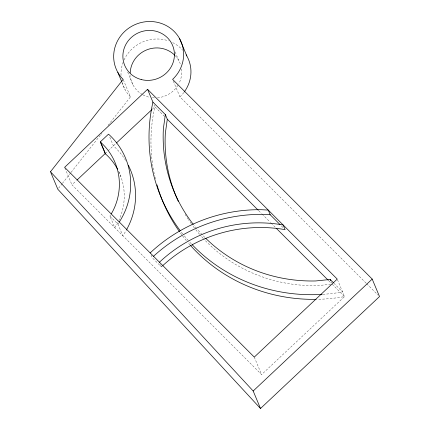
<?xml version="1.0" encoding="UTF-8"?>
<svg xmlns="http://www.w3.org/2000/svg" width="430" height="430" viewBox="0 0 430 430"><rect width="100%" height="100%" fill="white"/><g stroke="black" fill="none" stroke-linecap="round" stroke-linejoin="round"><path stroke-width="0.32" stroke-dasharray="2.15 1.61" d="M117.788 222.611A61.377 58.695 -22.7 0 1 117.196 223.75L114.778 227.69L109.897 216.027L110.591 214.898M58.636 188.179L61.958 183.959M62.371 183.427L70.676 172.876M71.09 172.349L100.572 134.88M100.991 134.353L101.819 133.3M108.048 125.383L130.473 96.89L123.152 79.394M337.48 279.699L344.543 296.582L261.601 374.594L71.934 184.819L76.33 180.681M105.173 153.558L107.591 151.279M108.075 150.823L115.842 143.518M152.435 109.102L154.875 106.807L154.144 105.06M330.799 284.284L317.603 285.622A154.73 147.968 -22.7 0 1 203.535 238.714M173.365 81.179L179.923 96.868L366.242 283.284M366.715 283.757L378.094 295.141M281.37 225.917L283.23 227.776M333.847 283.166L342.592 291.916A168.963 161.583 -22.7 0 1 322.812 294.34M164.54 116.476L154.875 106.807A168.963 161.583 -22.7 0 0 154.676 175.757M258.709 210.7L261.553 213.543M262.026 214.016L270.551 222.547M271.024 223.019L275.286 227.282M328.805 280.833L331.17 283.203M332.116 284.149L344.543 296.582A168.963 161.583 -22.7 0 1 317.49 299.328M162.357 265.982A139.417 133.327 -22.7 0 0 161.4 266.874L152.112 257.586L150.892 254.667M109.897 216.027L117.922 224.051L122.803 235.715A72.761 69.579 -22.7 0 0 126.576 229.69M331.143 281.817L331.632 282.983M175.16 51.955L178.692 60.399M254.28 357.099L261.601 374.594M127.705 72.132L133.257 85.403M122.115 82.63L125.141 89.87M109.811 137.218L113.402 145.813A72.761 69.579 -22.7 0 1 125.84 160.799M160.422 264.547L161.4 266.874M118.809 171.694L120.862 176.606M64.865 167.926L71.934 184.819M183.863 92.504A35.212 33.674 -22.7 0 1 179.923 96.868M130.473 96.89A35.212 33.674 -22.7 0 1 122.233 82.904M121.018 75.444A35.212 33.674 -22.7 0 1 123.093 62.328M124.087 59.942A35.212 33.674 -22.7 0 1 168.549 40.888M172.72 42.629A35.212 33.674 -22.7 0 1 182.772 50.288M190.167 245.084A168.963 161.583 -22.7 0 1 188.007 242.606M186.319 240.59A168.963 161.583 -22.7 0 1 179.933 232.281M155.44 179.03A168.963 161.583 -22.7 0 1 154.822 176.413M181.546 68.977A25.945 24.811 -22.7 0 1 178.88 83.651M177.886 85.382A25.945 24.811 -22.7 0 1 156.998 97.82M154.494 97.879A25.945 24.811 -22.7 0 1 151.806 97.674M148.522 97.035A25.945 24.811 -22.7 0 1 142.964 94.858M142.389 94.541A25.945 24.811 -22.7 0 1 130.263 75.519M175.214 55.69A25.945 24.811 -22.7 0 1 180.729 65.177M191.323 243.81A168.963 161.583 -22.7 0 1 188.652 240.913M188.216 240.418A168.963 161.583 -22.7 0 1 183.126 234.398M182.718 233.882A168.963 161.583 -22.7 0 1 180.702 231.297M118.653 222.987A72.761 69.579 -22.7 0 1 117.922 224.051M203.078 238.225A154.73 147.968 -22.7 0 1 199.95 234.742M199.515 234.237A154.73 147.968 -22.7 0 1 194.86 228.545M194.457 228.018A154.73 147.968 -22.7 0 1 191.678 224.277M191.296 223.74A154.73 147.968 -22.7 0 1 188.662 219.902M188.297 219.348A154.73 147.968 -22.7 0 1 184.438 213.113M204.83 237.408A154.73 147.968 -22.7 0 1 197.123 229.066M196.693 228.556A154.73 147.968 -22.7 0 1 194.15 225.454M118.675 171.414A61.377 58.695 -22.7 0 1 118.906 220.3"/><path stroke-width="0.64" d="M147.56 89.311L337.227 279.086L254.28 357.099L64.613 167.324L147.56 89.311L152.924 102.141L165.351 114.573L163.384 128.602A154.73 147.968 -22.7 0 0 193.323 224.406M165.351 114.573L167.302 119.239L165.335 133.268A154.73 147.968 -22.7 0 0 178.289 201.337M111.279 213.775L112.316 212.087A61.377 58.695 -22.7 0 0 100.684 142.287L100.292 141.895L108.527 134.149A72.761 69.579 -22.7 0 1 119.363 221.901M50.487 171.742L123.152 79.394A35.212 33.674 -22.7 0 1 124.705 31.444A35.212 33.674 -22.7 0 1 174.161 31.422A35.212 33.674 -22.7 0 1 172.607 79.373L372.197 279.07L379.513 296.566L260.505 408.5L57.803 189.232L50.487 171.742L253.184 391.004L260.505 408.5M77.309 179.761L105.173 153.558L100.292 141.895M116.331 143.061L151.951 109.559M253.184 391.004L372.197 279.07M333.39 282.709L330.165 279.484L315.652 280.957A154.73 147.968 -22.7 0 1 205.776 238.344M279.978 224.519L270.217 214.753L263.714 214.387A153.069 146.383 -22.7 0 0 153.526 256.269M167.302 119.239L258.236 210.227M276.232 228.233L328.332 280.36M105.173 153.558L105.56 153.945A61.377 58.695 -22.7 0 1 117.54 169.183M330.165 279.484L330.654 280.65M270.217 214.753L268.266 210.087L261.762 209.722A153.069 146.383 -22.7 0 0 150.161 252.921M179.487 38.442L186.808 55.932M117.82 72.374L121.862 82.022M100.684 142.287L105.56 153.945M186.168 54.857A35.212 33.674 -22.7 0 1 184.255 91.982M128.291 165.19A72.761 69.579 -22.7 0 1 126.576 229.69M130.209 72.912A25.945 24.811 -22.7 0 1 146.861 49.826A25.945 24.811 -22.7 0 1 174.763 55.228M159.449 262.214A139.417 133.327 -22.7 0 1 283.139 224.971L285.09 229.636A139.417 133.327 -22.7 0 0 162.841 265.541M322.151 294.383A168.963 161.583 -22.7 0 1 192.226 244.761M180.31 230.776A168.963 161.583 -22.7 0 1 152.924 102.141M316.174 299.35A168.963 161.583 -22.7 0 1 190.603 245.578M179.557 231.749A168.963 161.583 -22.7 0 1 156.988 184.852M141.207 79.539A25.945 24.811 -22.7 0 0 173.752 48.929A25.945 24.811 -22.7 0 0 131.005 37.749A25.945 24.811 -22.7 0 0 141.207 79.539"/></g></svg>
